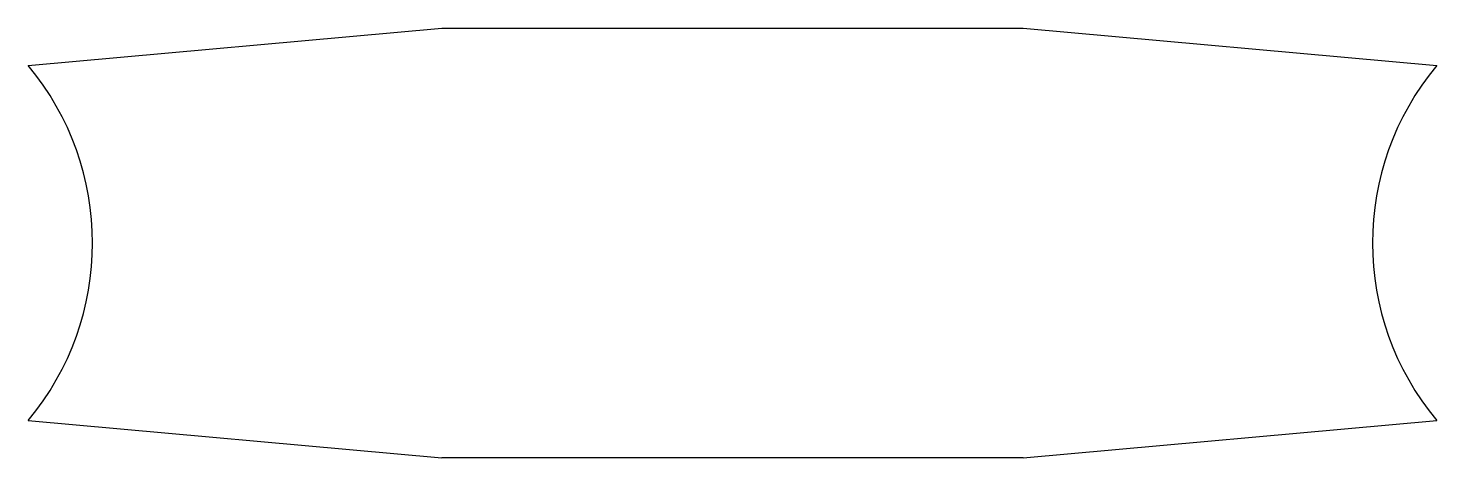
# Model space of a CAD drawing. Header units: millimetres. Extents: x 2342 to 2739, y 1797 to 1918.
import ezdxf

# ---------------------------------------------------------------- set-up
doc = ezdxf.new("R2010")
doc.units = ezdxf.units.MM

msp = doc.modelspace()

# ---------------------------------------------------------------- linework, layer by layer
for p, q in [((2341.66, 1907.62), (2458.29, 1918.12)), ((2458.29, 1918.12), (2622.29, 1918.12)), ((2622.29, 1918.12), (2738.93, 1907.62)), ((2341.66, 1807.62), (2458.29, 1797.12)), ((2622.29, 1797.12), (2738.93, 1807.62)), ((2622.29, 1797.12), (2458.29, 1797.12))]:
    msp.add_line(p, q)
for centre, start, end in [((2281.79, 1857.62), 320.1317, 39.8683), ((2798.79, 1857.62), 140.1317, 219.8683)]:
    msp.add_arc(centre, 78, start, end)

doc.saveas('drawing.dxf')
